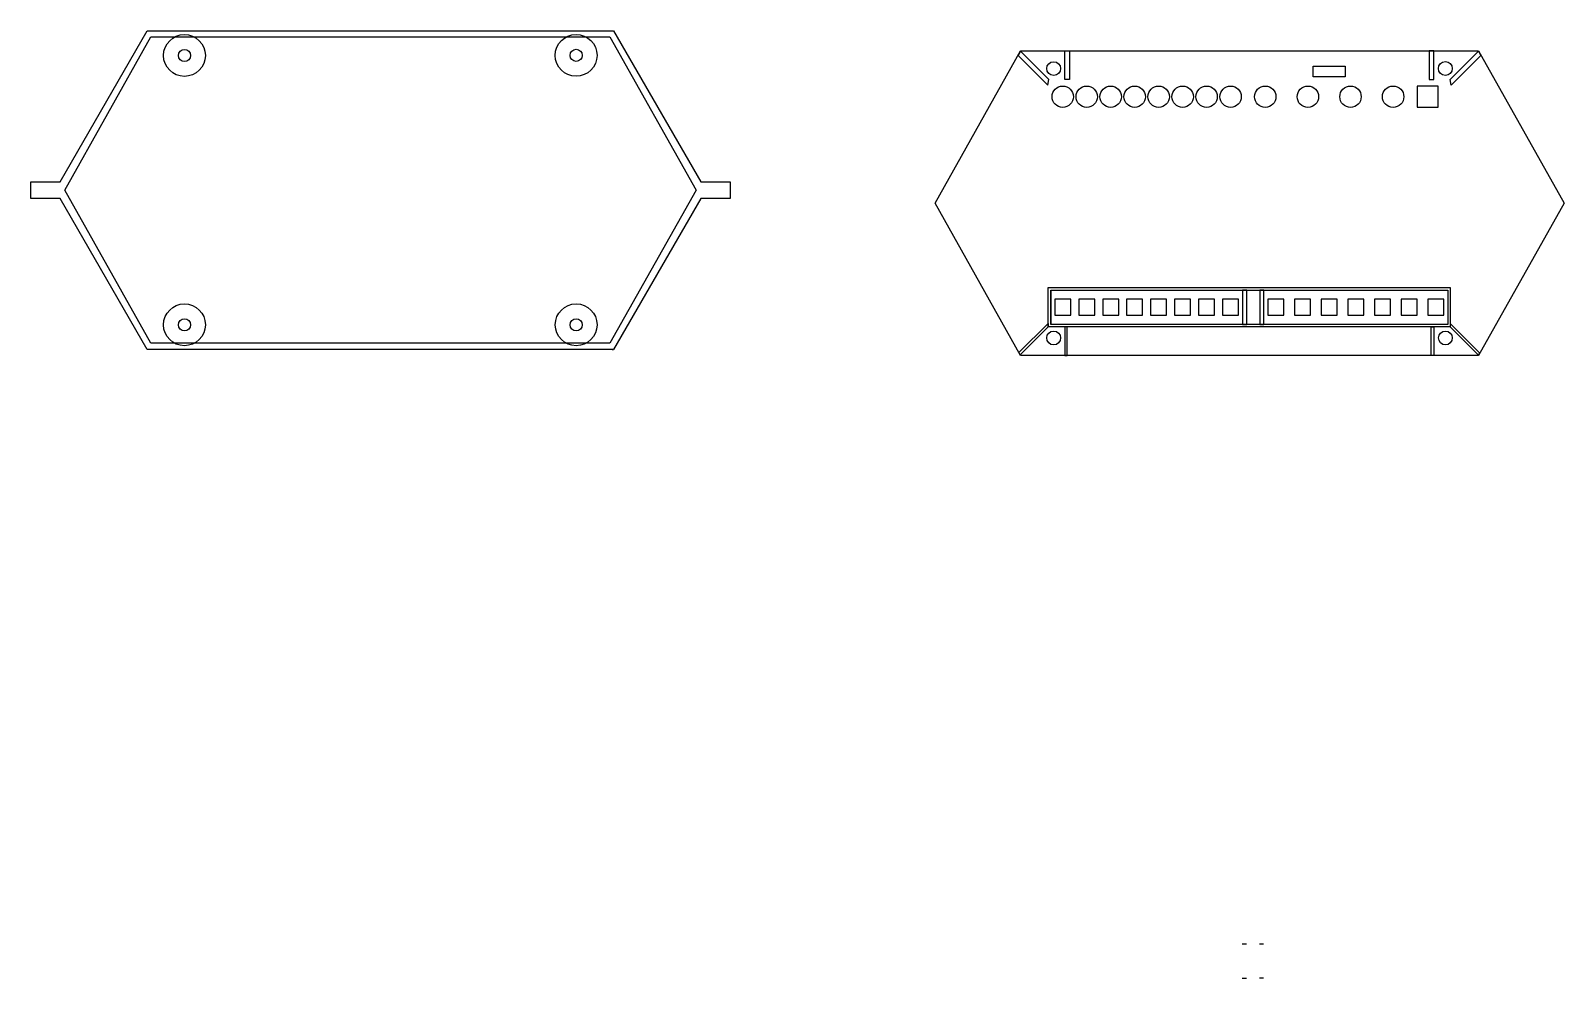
# Model space of a CAD drawing. Header units: millimetres. Extents: x -292 to 74, y -151 to 75.
import ezdxf

# ---------------------------------------------------------------- set-up
doc = ezdxf.new("R2010")
doc.units = ezdxf.units.MM
doc.header["$MEASUREMENT"] = 0
doc.layers.add('47', color=253, linetype='Continuous')
doc.layers.add('Tapa', color=9, linetype='Continuous')

msp = doc.modelspace()

# ---------------------------------------------------------------- linework, layer by layer
msp.add_line((-153.14, -1), (-152.89, -1))
at = {"linetype": 'Continuous'}
for points in [[(-152.89, -1), (-263.95, -1), (-284.73, 35), (-291.73, 35), (-291.73, 39), (-284.73, 39), (-263.95, 75), (-152.89, 75), (-132.02, 39), (-125.02, 39), (-125.02, 35), (-132.02, 35)], [(-47.71, 11), (-47.71, 7.19), (-43.9, 7.19), (-43.9, 11)], [(-42, 11), (-42, 7.19), (-38.19, 7.19), (-38.19, 11)], [(-36.28, 11), (-36.28, 7.19), (-32.47, 7.19), (-32.47, 11)], [(-30.57, 11), (-30.57, 7.19), (-26.76, 7.19), (-26.76, 11)], [(-24.85, 11), (-24.85, 7.19), (-21.04, 7.19), (-21.04, 11)], [(-19.14, 11), (-19.14, 7.19), (-15.33, 7.19), (-15.33, 11)], [(-13.42, 11), (-13.42, 7.19), (-9.61, 7.19), (-9.61, 11)], [(-7.71, 11), (-7.71, 7.19), (-3.9, 7.19), (-3.9, 11)], [(3.09, 11), (3.09, 7.19), (6.9, 7.19), (6.9, 11)], [(9.44, 11), (9.44, 7.19), (13.25, 7.19), (13.25, 11)], [(15.79, 11), (15.79, 7.19), (19.6, 7.19), (19.6, 11)], [(22.14, 11), (22.14, 7.19), (25.95, 7.19), (25.95, 11)], [(28.49, 11), (28.49, 7.19), (32.3, 7.19), (32.3, 11)], [(34.84, 11), (34.84, 7.19), (38.65, 7.19), (38.65, 11)], [(41.19, 11), (41.19, 7.19), (45, 7.19), (45, 11)]]:
    msp.add_lwpolyline(points, close=True, dxfattribs=at)
at = {"linetype": 'Continuous', "elevation": 1.5}
msp.add_lwpolyline([(-153.76, 0.5), (-263.08, 0.5), (-283.58, 37), (-263.08, 73.5), (-153.76, 73.5), (-133.18, 37)], close=True, dxfattribs=at)
at = {"linetype": 'Continuous'}
for centre in [(-255.09, 69.09, 1.5), (-161.76, 69.12, 1.5), (-255.09, 4.91, 1.5), (-161.75, 4.91, 1.5)]:
    msp.add_circle(centre, 4.98, dxfattribs=at)
for centre in [(-255.09, 69.09, 1.5), (-161.76, 69.12, 1.5), (-255.09, 4.91, 1.5), (-161.75, 4.91, 1.5)]:
    msp.add_circle(centre, 1.45)
at = {"layer": '47', "linetype": 'Continuous'}
for points in [[(-56.44, 69.11), (-49.37, 62.04), (-49.13, 63.33), (-55.88, 70.08)], [(-45.32, 63.33), (-45.32, 70.17), (-44.22, 70.17), (-44.22, 63.33)], [(42.6, 63.33), (42.6, 70.17), (41.5, 70.17), (41.5, 63.33)], [(53.85, 69.11), (46.79, 62.04), (46.54, 63.33), (53.3, 70.08)], [(-49.26, 13.8), (46.54, 13.8), (46.54, 4.4), (-49.26, 4.4)], [(-48.66, 13.2), (45.94, 13.2), (45.94, 5), (-48.66, 5)], [(-56.23, -1.73), (-49.26, 5.24), (-49.26, 4.4), (-55.93, -2.27)], [(-45.32, 4.4), (-45.32, -2.43), (-44.72, -2.43), (-44.72, 4.4)], [(42.6, 4.4), (42.6, -2.43), (42, -2.43), (42, 4.4)], [(53.6, -1.82), (46.54, 5.24), (46.54, 4.4), (53.3, -2.36)]]:
    msp.add_lwpolyline(points, close=True, dxfattribs=at)
at = {"layer": 'Tapa', "linetype": 'Continuous'}
for p, q in [((-48.66, 13.2), (-48.66, 5)), ((45.94, 13.2), (45.94, 5)), ((-3.04, -150.83, 8), (-2.04, -150.83, 8)), ((2.06, -150.83, 8), (1.06, -150.83, 8))]:
    msp.add_line(p, q, dxfattribs=at)
at = {"layer": 'Tapa', "linetype": 'Continuous', "extrusion": (0, -1, 0)}
for p, q in [((-3.04, -142.63, 8), (-2.04, -142.63, 8)), ((1.06, -142.63, 8), (2.06, -142.63, 8))]:
    msp.add_line(p, q, dxfattribs=at)
at = {"layer": 'Tapa', "linetype": 'Continuous'}
for points in [[(53.26, -2.43), (-55.84, -2.43), (-76.22, 33.87), (-55.84, 70.17), (53.26, 70.17), (73.72, 33.87)], [(13.88, 66.56), (21.5, 66.56), (21.5, 64.02), (13.88, 64.02)], [(38.69, 56.76), (43.69, 56.76), (43.69, 61.76), (38.69, 61.76)], [(-2.95, 13.2), (-2.95, 5), (-1.95, 5), (-1.95, 13.2), (-2.95, 13.2)], [(1.14, 13.2), (1.14, 5), (2.14, 5), (2.14, 13.2)]]:
    msp.add_lwpolyline(points, close=True, dxfattribs=at)
at = {"layer": 'Tapa'}
for centre, radius in [((-47.96, 65.96), 1.65), ((45.37, 65.99), 1.65), ((-45.81, 59.26), 2.55), ((-40.09, 59.26), 2.55), ((-34.38, 59.26), 2.55), ((-28.66, 59.26), 2.55), ((-22.95, 59.26), 2.55), ((-17.23, 59.26), 2.55), ((-11.52, 59.26), 2.55), ((-5.8, 59.26), 2.55), ((2.45, 59.26), 2.55), ((12.61, 59.26), 2.55), ((22.77, 59.26), 2.55), ((32.93, 59.26), 2.55), ((-47.96, 1.77), 1.65), ((45.38, 1.77), 1.65)]:
    msp.add_circle(centre, radius, dxfattribs=at)

doc.saveas('drawing.dxf')
